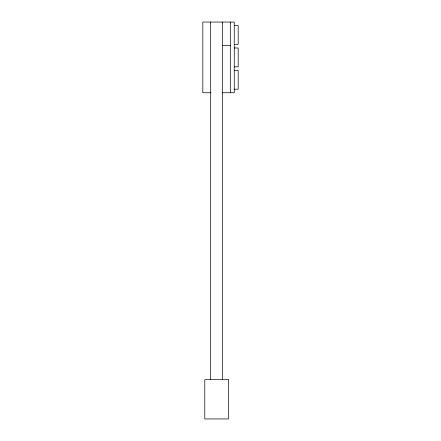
<?xml version="1.0" encoding="UTF-8"?>
<svg xmlns="http://www.w3.org/2000/svg" width="441" height="441" viewBox="0 0 441 441"><rect width="100%" height="100%" fill="white"/><g stroke="black" fill="none" stroke-linecap="round" stroke-linejoin="round"><path stroke-width="0.66" d="M234.248 25.65L238.173 25.65L238.173 44.37L234.248 44.37M222.462 45.616L230.318 45.616M234.248 47.97L238.173 47.97L238.173 66.823L234.248 66.823M234.248 70.356L238.173 70.356L238.173 89.209L234.248 89.209M211.074 92.742L202.827 92.742L202.827 22.05L234.248 22.05L234.248 92.742L222.071 92.742M230.318 22.05L230.318 92.742M222.462 22.05L222.462 379.673M210.682 22.05L210.682 379.673M228.355 379.673L204.789 379.673L204.789 418.95L228.355 418.95L228.355 379.673"/></g></svg>
